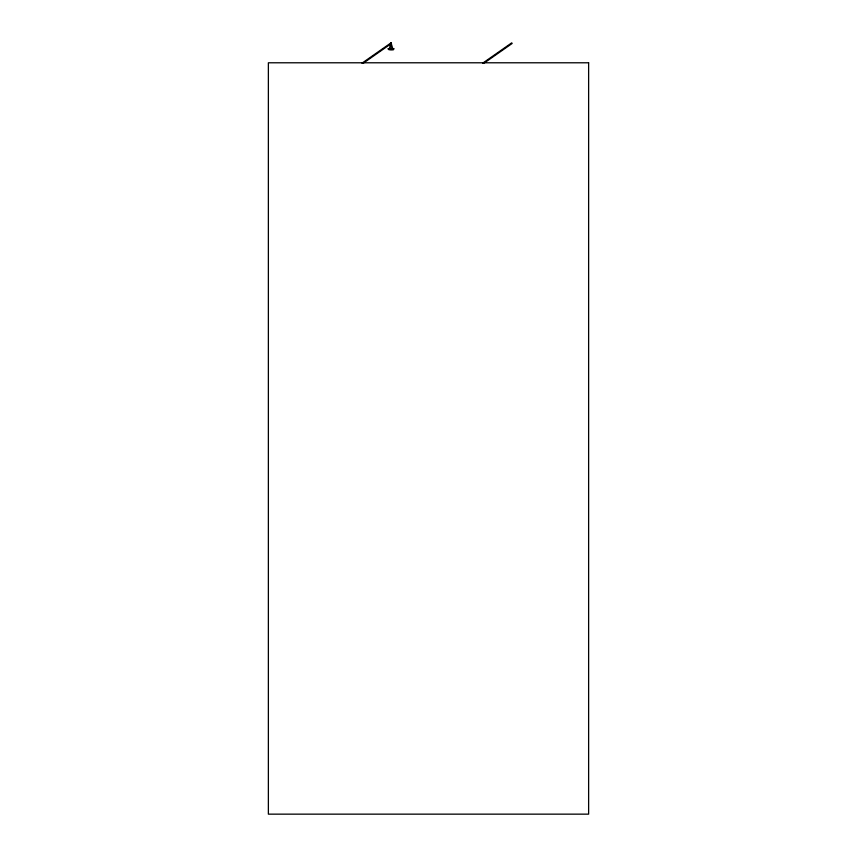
<?xml version="1.0" encoding="UTF-8"?>
<svg xmlns="http://www.w3.org/2000/svg" width="857" height="857" viewBox="0 0 857 857"><rect width="100%" height="100%" fill="white"/><g stroke="black" fill="none" stroke-linecap="round" stroke-linejoin="round"><path stroke-width="1.29" d="M363.475 63.054L391.456 43.461L391.038 42.85L388.982 49.77L393.074 49.77M361.975 63.193L391.038 42.85L393.095 49.77M482.673 63.193L511.725 42.85L512.154 43.461L484.173 63.054M387.857 48.838L394.209 48.838M391.038 42.861L391.038 49.77M588.63 62.786L268.37 62.786L268.37 814.15L588.63 814.15L588.63 62.786"/></g></svg>
